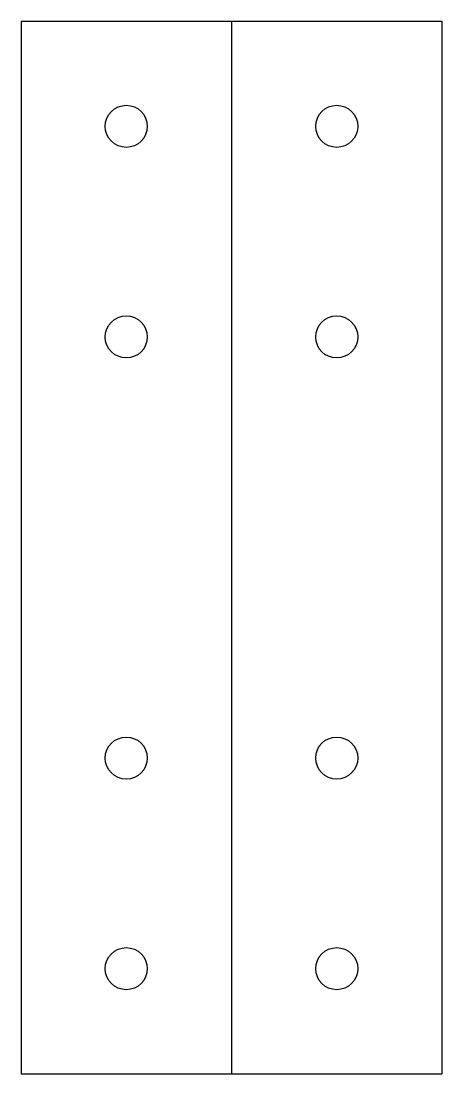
# Model space of a CAD drawing. Header units: millimetres. Extents: x 81 to 101, y 45 to 95.
import ezdxf

# ---------------------------------------------------------------- set-up
doc = ezdxf.new("R2010")
doc.units = ezdxf.units.MM
doc.layers.add('Cuts', color=4, linetype='Continuous', lineweight=25)

msp = doc.modelspace()

# ---------------------------------------------------------------- linework, layer by layer
at = {"layer": 'Cuts'}
for p, q in [((81, 95), (81, 45)), ((81, 95), (91, 95)), ((91, 95), (91, 45)), ((91, 95), (101, 95)), ((101, 95), (101, 45)), ((81, 45), (91, 45)), ((91, 45), (101, 45))]:
    msp.add_line(p, q, dxfattribs=at)
for centre in [(86, 90), (96, 90), (86, 80), (96, 80), (86, 60), (96, 60), (86, 50), (96, 50)]:
    msp.add_circle(centre, 1, dxfattribs=at)

doc.saveas('drawing.dxf')
